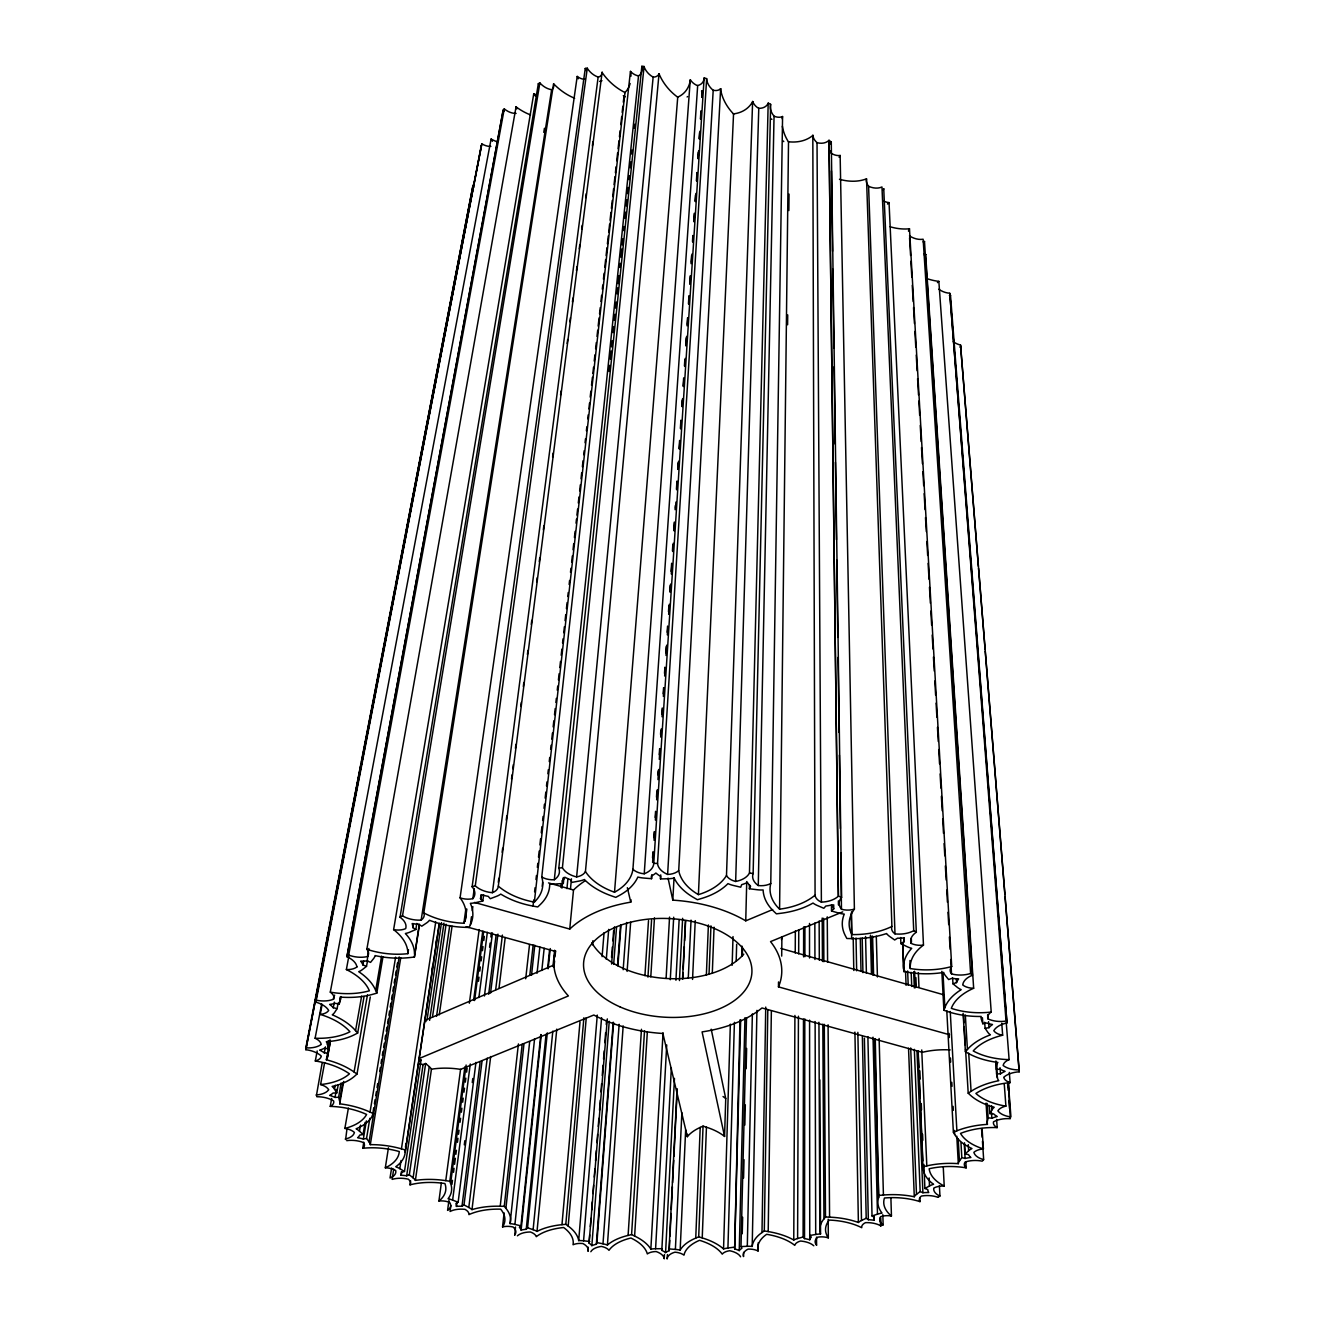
<?xml version="1.0" encoding="UTF-8"?>
<svg xmlns="http://www.w3.org/2000/svg" width="1325" height="1325" viewBox="0 0 1325 1325"><rect width="100%" height="100%" fill="white"/><g stroke="black" fill="none" stroke-linecap="round" stroke-linejoin="round"><path stroke-width="1.5" d="M822.825 1024.175L823.951 1218.901A55.617 27.924 0.4 0 0 820.539 1233.989A17.755 8.844 1.1 0 0 815.703 1234.469L809.691 1235.513L811.314 1237.086A23.254 11.594 1 0 0 809.741 1239.769A23.088 11.461 1.4 0 0 804.523 1238.61L804.805 1018.892M804.888 956.683L804.921 926.738M804.523 1238.61L803.099 1236.987L803.48 1019.124M803.596 956.865L803.646 926.887M746.522 1017.782L741.006 1246.577L747.3 1246.295A17.54 8.679 2 0 1 752.202 1246.428A54.722 27.162 1.3 0 1 761.991 1232.548L764.31 1230.942L768.202 1231.588A54.275 26.798 2 0 1 793.758 1240.018A17.689 8.795 1.3 0 1 797.6 1238.544L798.428 1016.225M798.677 953.901L798.76 929.885M793.758 1240.018L794.917 1015.43M795.232 953.039L795.348 931.011M787.597 324.791L787.713 314.886M788.855 210.576L789.037 194.096M781.7 956.12L781.899 936.742A112.327 67.227 3.2 0 1 781.452 939.591M949.578 1034.775L778.471 986.877L778.52 981.941M817.061 142.653A9.805 7.238 42 0 1 812.821 135.233L815.074 895.187A60.834 37.564 1.5 0 1 779.58 909.165L788.507 141.974A37.878 27.924 42.3 0 1 782.379 126.239M768.202 1231.588L771.365 1010.693M764.31 1230.942L767.804 1009.716M779.58 909.165A60.486 36.984 0.3 0 1 770.769 883.51L782.578 116.534A12.505 9.159 43.8 0 1 774.065 116.169A13.581 9.954 43.6 0 1 770.57 104.327L768.185 103.068L749.47 873.026A21.664 13.399 2.2 0 1 735.657 881.456A14.857 9.176 2 0 1 726.497 875.527L752.617 101.429A10.55 7.702 44.2 0 0 758.778 108.418L735.657 881.456M743.623 1252.407L743.54 1256.564A17.341 8.579 1.9 0 1 748.095 1249.111A11.925 5.896 2 0 1 758.099 1250.982L758.248 1242.767M761.991 1232.548L765.734 1007.099M770.769 883.51A14.84 9.143 1.6 0 1 758.264 885.531L774.048 116.203M752.202 1246.428L756.939 1010.362M758.264 885.531A21.614 13.316 1.3 0 1 753.13 873.688L770.653 104.311M747.3 1246.295L752.368 1013.923M739.996 1019.902L734.646 1248.895A22.873 11.279 2.3 0 1 739.234 1250.618L744.965 1017.699M900.652 937.537L900.884 943.615L903.932 941.909A27.924 16.562 -1.2 0 1 904.312 937.885A28.156 16.894 -0.8 0 1 897.555 938.166L894.69 939.988L889.754 936.527A21.432 12.819 -0.9 0 1 886.591 933.545A67.26 40.926 -0.1 0 1 851.644 938.613L846.841 938.497L845.383 935.765A66.598 39.899 -0.9 0 1 844.257 914.101A21.664 13.167 0.1 0 1 838.543 913.008L831.52 911.004L833.74 908.834A28.355 17.192 -0.1 0 1 832.332 904.76A28.504 17.44 0.5 0 1 825.823 906.035L823.835 908.287L817.442 905.555A21.713 13.25 0.4 0 1 813.02 903.054A67.857 41.903 1.5 0 1 781.137 913.24L776.417 913.852L773.783 911.335A67.476 41.257 0.3 0 1 763.117 889.953A21.846 13.465 1.6 0 1 757.072 889.721L749.37 888.76L749.47 884.719M742.248 1233.774L742.646 1217.228M743.573 1178.008L744.004 1159.673M744.832 1125.057L745.312 1104.884M746.157 1068.728L746.638 1048.406M749.37 888.76L750.579 886.276A28.62 17.623 1.3 0 1 747.416 882.45A28.686 17.738 2.2 0 1 741.669 884.669L740.725 887.203L733.338 885.448A21.879 13.498 2 0 1 727.972 883.626A68.039 42.218 3.3 0 1 701.703 898.433L697.414 899.725L693.787 897.621A67.956 42.052 2 0 1 674.193 878.077A21.912 13.565 3.3 0 1 668.313 878.74L660.513 878.939L660.579 876.322A28.703 17.788 3.1 0 1 655.892 873.009A28.686 17.772 4 0 1 651.37 876.057L651.569 878.69L643.768 878.044A21.896 13.548 3.7 0 1 637.838 877.051A67.823 41.837 5.1 0 1 619.288 895.485L615.777 897.373L611.421 895.849A68.022 42.185 3.8 0 1 584.408 879.535A21.829 13.432 5.1 0 1 579.141 881.059L571.87 882.4L570.81 879.817A28.637 17.656 4.9 0 1 564.963 877.266A28.537 17.49 5.6 0 1 562.015 880.91L563.34 883.46L555.705 883.99A21.796 13.383 5.4 0 1 549.709 883.874A67.194 40.81 6.6 0 1 540.219 904.594L537.751 906.946L533.014 906.085A67.691 41.605 5.5 0 1 500.767 894.093A21.631 13.101 6.5 0 1 496.511 896.346L490.316 898.698L488.213 896.346A28.388 17.258 6.4 0 1 481.687 894.706A28.206 16.977 7 0 1 480.511 898.681L482.83 900.967L475.973 902.573A21.564 13.002 6.8 0 1 470.358 903.319A66.184 39.286 7.7 0 1 470.375 924.833L469.083 927.467L464.313 927.301A66.946 40.429 6.9 0 1 429.449 920.262A21.299 12.621 7.6 0 1 426.468 923.028L421.764 926.192L418.832 924.221A27.974 16.645 7.5 0 1 412.158 923.558A27.726 16.281 7.9 0 1 412.754 927.566L415.851 929.454L416.795 923.459M734.646 1248.895L740.675 1019.67M742.348 956.103L742.563 947.922M668.048 878.111L672.802 900.139A114.099 66.846 3.2 0 1 745.743 920.842L746.737 881.539M367.588 960.261L366.528 966.339L362.901 964.948A27.129 15.486 8.4 0 0 360.682 961.172A27.427 15.883 8.2 0 0 367.058 960.873L370.553 962.381L373.518 958.687A20.885 12.041 8.2 0 0 375.058 955.59A65.836 38.789 7.9 0 0 409.955 957.544L414.41 957.048L419.213 924.303M741.685 956.319L741.967 946.083M677.042 1089.283L669.092 1248.928L675.386 1249.409A17.44 8.596 2.9 0 1 680.156 1250.121A54.159 26.699 2.2 0 1 695.741 1238.097L698.706 1236.838L702.233 1237.914A53.977 26.55 2.9 0 1 723.549 1248.962A17.507 8.646 2.2 0 1 727.938 1248.017L734.414 1022.32M736.187 960.642L736.667 944.245M419.296 1064.074A22.79 12.356 6.6 0 1 423.089 1064.538L425.656 1063.495L429.25 1066.625A17.473 9.49 6.7 0 1 431.437 1069.192A53.298 28.62 6.1 0 1 460.57 1069.358L593.832 1015.016A114.099 66.846 3.2 0 0 662.881 1033.483L687.344 1136.684A52.023 27.494 2.2 0 1 700.213 1127.409L703.062 1126.117L706.44 1127.211A51.857 27.345 2.9 0 1 724.56 1136.436L725.736 1098.557L711.21 1029.194M723.549 1248.962L730.357 1024.159M732.145 965.279L733.023 936.593M669.738 1240.332L669.224 1250.651A22.823 11.246 2.8 0 0 665.581 1252.572A22.807 11.229 3.3 0 0 661.821 1250.386L661.871 1248.697L655.593 1248.746A17.44 8.596 3.1 0 0 650.857 1249.127A54.027 26.599 3.8 0 0 634.609 1236.043L631.578 1234.602L628.1 1235.43A53.944 26.533 3.2 0 0 607.413 1245.053A17.473 8.613 3.8 0 0 602.991 1243.811L596.929 1242.585L596.333 1244.241A22.823 11.246 3.7 0 0 591.844 1245.649A22.889 11.296 4.2 0 0 589.062 1243.115L589.708 1234.867M702.233 1237.914L706.44 1127.211M712.303 973.312L714.059 927.202M698.706 1236.838L703.062 1126.117M709.041 974.041L710.945 925.844M695.741 1238.097L700.213 1127.409M706.358 975.217L708.395 924.949M680.156 1250.121L685.654 1129.91M692.544 979.423L695.244 920.627M687.344 1136.684L687.46 1134.283M726.497 875.527A61 37.845 3.3 0 1 698.408 894.623L733.537 114.116M675.386 1249.409L681.878 1112.752M688.271 978.247L691.037 920.13M473.77 185.599A16.148 10.153 46.1 0 1 473.058 185.318L406.411 530.248L472.975 187.057M669.953 1236.208L671.079 1213.534M671.278 1209.41L672.404 1186.736M672.62 1182.612L673.713 1160.336M673.928 1156.294L677.274 1088.984M682.739 978.927L683.037 972.881M683.236 968.857L684.346 946.713M684.644 940.684L685.638 920.709M664.223 1258.651L664.438 1254.477M665.581 1252.572L674.458 1078.368M679.443 980.566L682.623 918.308M667.055 1258.75L667.452 1254.593M682.524 979.158L685.423 920.908M661.821 1250.386L671.344 1067.967M675.932 980.252L679.145 919.616M655.593 1248.746L666.723 1044.945M670.284 979.722L673.696 917.215M698.408 894.623A60.917 37.696 2 0 1 678.715 870.591L720.634 88.692M650.857 1249.127L663.047 1032.722M666.144 977.651L669.556 917.082M672.802 900.139L674.044 877.862M678.715 870.591A14.89 9.209 3.3 0 1 667.618 874.434L713.198 90.299A13.962 10.07 45.5 0 1 706.556 78.639L704.138 77.86L653.755 863.42A21.664 13.416 4 0 1 644.232 873.771M660.513 878.939L660.761 874.914M667.618 874.434A21.697 13.449 3.1 0 1 657.531 863.519L706.656 78.606M634.609 1236.043L647.312 1032.44M650.79 976.856L654.467 917.844M628.1 1235.43L641.466 1029.277M644.927 975.647L648.505 920.56M652.546 857.855L652.943 851.793M653.854 837.632L654.252 831.553M655.163 817.409L655.56 811.331M656.488 797.17L656.869 791.108M657.929 774.926L658.177 770.885M659.237 754.687L659.635 748.625M660.546 734.447L660.811 730.373M661.871 714.092L662.252 707.997M663.179 693.753L663.577 687.642M664.504 673.382L664.902 667.204M665.829 652.811L666.243 646.633M667.171 632.224L667.568 626.062M668.496 611.736L668.893 605.674M669.804 591.53L670.202 585.468M671.112 571.34L671.642 563.257M672.438 550.968L672.835 544.774M673.779 530.331L674.309 522.067M675.104 509.694L675.369 505.554M676.429 489.24L676.959 481.091M677.754 468.851L678.152 462.723M679.079 448.513L679.592 440.43M680.388 428.29L680.901 420.207M681.828 406.063L682.209 400.034M683.12 385.972L683.65 377.94M684.429 365.882L684.826 359.853M685.721 345.825L686.251 337.809M687.029 325.801L687.543 317.785M688.453 303.756L688.967 295.74M689.745 283.716L690.275 275.716M691.054 263.658L691.567 255.609M692.478 241.531L692.876 235.502M693.787 221.341L694.317 213.242M695.112 201.102L695.493 195.023M696.42 180.697L696.95 172.515M697.878 158.188L698.275 152.292M699.153 138.562L699.534 132.682M700.428 118.886L700.942 110.919M701.852 96.973L702.233 90.994M651.569 878.69L651.834 874.649M652.612 862.509L653.275 852.406M654.053 840.265L654.583 832.183M655.362 820.043L655.892 811.96M656.67 799.82L657.332 789.7M657.978 779.597L658.641 769.477M659.287 759.358L659.949 749.254M660.728 737.081L661.258 728.949M662.036 716.742L662.566 708.61M663.361 696.403L663.891 688.255M664.67 676.032L665.2 667.8M666.011 655.444L666.674 645.159M667.336 634.874L667.866 626.642M668.661 614.369L669.307 604.266M670.102 592.142L670.616 584.077M671.278 573.973L671.924 563.87M672.719 551.531L673.249 543.267M674.061 530.878L674.591 522.63M675.518 508.171L675.916 502.059M676.711 489.819L677.241 481.654M678.036 469.414L678.566 461.249M679.344 449.092L679.874 441.01M680.652 428.869L681.166 420.787M682.093 406.643L682.607 398.593M683.385 386.536L683.915 378.503M684.694 366.445L685.207 358.413M686.118 344.384L686.632 336.368M687.41 324.343L687.791 318.331M688.702 304.303L689.215 296.287M689.994 284.262L690.524 276.246M691.435 262.168L691.948 254.118M692.727 242.044L693.124 236.016M694.035 221.838L694.565 213.722M695.343 201.566L695.873 193.417M696.668 181.144L697.198 172.946M698.109 158.702L698.623 150.851M699.385 139.075L699.898 131.225M700.66 119.349L701.173 111.366M702.084 97.421L702.432 90.829M631.578 1234.602L644.53 1030.734M647.942 977.138L651.569 920.063M466.135 926.705L555.44 951.416A114.099 66.846 3.2 0 0 568.408 995.936L418.849 1058.658L421.052 1060.066L404.489 1171.449L399.819 1168.667A18.302 9.325 6.6 0 0 395.728 1166.745A57.737 29.796 7.2 0 0 405.185 1152.154L439.237 923.359M474.516 902.441L569.75 929.073A114.099 66.846 3.2 0 1 630.766 902.159L630.948 899.675M632.919 869.299L690.259 79.732A11.279 8.082 45.9 0 0 697.662 85.645L644.232 873.788A14.873 9.209 3.7 0 1 632.919 869.299A60.801 37.498 5.1 0 1 614.518 892.222A60.983 37.812 3.8 0 1 585.451 871.535L659.022 73.753A41.042 29.349 46.2 0 0 677.787 97.255M607.413 1245.053L623.181 1025.898M627.106 971.407L630.65 922.217M602.991 1243.811L619.139 1024.275M623.164 969.718L626.642 922.482M596.333 1244.241L613.193 1022.204M617.516 965.428L620.481 926.308M596.929 1242.585L613.608 1022.569M617.914 965.826L621.044 924.651M591.844 1245.649L609.252 1021.293M613.657 964.385L616.539 927.285M614.518 892.222L677.704 97.421M588.201 1247.156L588.035 1251.347A17.291 8.53 4.2 0 0 582.917 1243.546A11.892 5.863 4 0 0 573.046 1244.755A48.826 24.165 4.7 0 0 563.638 1227.513A48.512 23.916 4.1 0 0 536.277 1236.689A11.975 5.929 4.8 0 0 530.894 1232.184L530.331 1231.985A17.358 8.596 4.6 0 0 517.396 1235.827M590.354 1226.602L591 1218.354M591.662 1210.089L592.308 1201.841M592.954 1193.577L593.6 1185.328M594.246 1177.064L594.892 1168.898M595.538 1160.816L596.333 1150.696M596.962 1142.614L597.592 1134.531M598.237 1126.432L598.867 1118.35M599.513 1110.267L600.308 1100.065M600.954 1091.883L601.6 1083.684M602.246 1075.486L603.041 1065.234M603.537 1059.089L604.167 1050.891M604.813 1042.692L605.608 1032.606M606.254 1024.54L606.568 1020.498M611.521 957.379L612.332 947.06M612.829 940.883L613.641 930.564M589.062 1243.115L607.314 1018.892M611.603 964.037L614.518 926.904M540.782 1034.543L520.94 1225.857L519.417 1227.314A23.138 11.494 5.1 0 1 521.106 1230.097A22.989 11.378 4.6 0 1 526.24 1229.285L527.565 1227.778L533.114 1229.683A17.606 8.728 4.8 0 1 537.006 1231.422A54.126 26.682 4.1 0 1 561.966 1224.681L565.808 1224.317L568.193 1226.072A54.458 26.964 4.7 0 1 578.694 1240.597A17.49 8.629 4 0 1 583.58 1240.796L601.567 1017.699M606.287 959.317L608.688 929.372M578.694 1240.597L597.277 1015.082M602.097 956.65L604.067 932.668M565.808 1224.317L583.894 1017.766M568.193 1226.072L586.263 1017.699M592.573 944.725L592.921 940.717M561.966 1224.681L580.002 1021.956M569.75 929.073L573.51 890.019A112.327 67.227 3.2 0 1 584.872 880.943M584.888 79.268A12.107 8.265 47.5 0 1 577.203 76.419L460.073 897.82A14.625 8.811 6.8 0 0 472.859 898.648A21.299 12.819 7 0 0 472.114 886.789L585.253 68.486L587.29 68.155L475.277 885.812A21.432 13.035 6.4 0 0 491.194 892.57L492.42 892.686A14.691 8.911 6.5 0 0 498.316 886.143A60.685 37.299 5.5 0 0 534.339 902.11A60.238 36.587 6.6 0 0 541.759 877.017L630.435 71.384A11.859 8.298 47 0 0 638.517 75.873A13.763 9.606 47.1 0 0 641.813 66.333L644.066 66.449L562.413 867.742A21.614 13.333 4.9 0 0 576.623 876.935L653.142 77.148M537.006 1231.422L556.782 1029.128M570.479 888.843L571.456 878.839M533.114 1229.683L552.807 1031.148M566.934 888.628L567.928 878.624M526.24 1229.285L546.049 1034.345M552.956 966.538L554.612 950.24M560.988 887.485L561.402 883.477M527.565 1227.778L547.308 1032.871M553.966 967.151L554.579 960.973M554.993 956.915L555.606 950.82M561.966 888.081L562.976 878.044M563.34 883.46L563.953 877.398M641.863 66.267L558.802 868.206A21.548 13.217 5.6 0 1 554.314 879.734A14.807 9.093 5.4 0 1 541.759 877.017M554.314 879.734L638.517 75.922M609.02 371.447L609.649 365.303M610.295 359.158L611.14 350.993M611.57 346.902L612.2 340.79M613.061 332.625L613.69 326.513M614.32 320.385L614.966 314.273M615.595 308.162L616.241 302.05M617.086 293.885L617.715 287.773M618.146 283.699L618.99 275.55M619.835 267.402L620.266 263.311M620.895 257.183L621.756 249.001M622.17 244.926L622.816 238.782M623.661 230.616L624.092 226.525M624.953 218.31L625.582 212.133M626.228 205.971L626.874 199.793M627.503 193.632L628.149 187.471M628.977 179.604L629.375 175.662M630.203 167.795L630.816 161.898M631.628 154.031L632.042 150.089M634.311 128.21L634.725 124.235M547.639 968.409L549.527 950.29M521.106 1230.097L541.312 1034.825M548.152 968.79L550.256 948.567M520.94 1225.857L514.912 1224.416L534.588 1038.8M541.826 970.43L544.178 948.269M514.763 1235.115L515.475 1227.016M514.912 1224.416A17.656 8.778 4.9 0 0 510.075 1223.621L529.669 1041.765M537.056 973.229L539.871 947.027M510.075 1223.621A55.252 27.61 5.6 0 0 505.902 1208.317L523.922 1044.348M531.507 975.316L534.803 945.205M542.223 886.293L542.67 882.218M505.902 1208.317L504.262 1206.33L522.183 1044.282M529.818 975.167L533.147 945.04M514.63 1235.033A17.473 8.679 5.1 0 0 513.057 1226.983A11.991 5.963 4.9 0 0 502.556 1226.95L504.113 1212.839M533.014 906.085L533.693 899.973M534.604 891.824L535.068 887.733M535.979 879.585L536.443 875.51M537.354 867.362L537.817 863.287M538.497 857.159L539.192 851.048M539.871 844.936L540.567 838.824M541.246 832.713L541.942 826.601M542.621 820.506L543.084 816.448M543.995 808.316L544.442 804.242M545.138 798.147L545.817 792.052M546.496 785.957L546.96 781.882M547.871 773.767L548.335 769.692M549.246 761.56L549.709 757.486M550.62 749.337L551.067 745.263M551.763 739.151L552.442 733.04M553.138 726.912L553.817 720.8M554.513 714.688L555.192 708.577M555.887 702.465L556.334 698.391M557.262 690.176L557.726 686.068M558.421 679.907L559.1 673.746M559.796 667.585L560.492 661.423M561.187 655.262L561.883 649.101M562.562 642.94L563.026 638.832M563.721 632.754L564.384 626.725M565.063 620.696L565.742 614.651M566.421 608.622L567.1 602.593M567.779 596.548L568.226 592.54M569.137 584.491L569.584 580.466M570.495 572.317L570.959 568.226M571.655 562.082L572.35 555.937M573.029 549.792L573.725 543.648M574.421 537.503L575.1 531.375M576.027 523.176L576.474 519.135M576.922 515.11L577.617 509.048M578.296 503.003L578.975 496.941M579.654 490.879L580.333 484.834M581.013 478.772L581.692 472.727M582.371 466.715L583.033 460.736M583.712 454.74L584.159 450.765M585.054 442.782L585.501 438.79M586.395 430.807L586.842 426.816M587.737 418.849L588.184 414.907M588.847 408.961L589.526 403.032M590.188 397.102L590.851 391.173M591.513 385.244L592.408 377.327M592.855 373.368L593.55 367.207M594.229 361.046L594.925 354.868M595.621 348.707L596.316 342.546M597.012 336.368L597.707 330.207M598.155 326.099L599.082 317.884M599.546 313.777L600.242 307.615M600.937 301.454L601.616 295.293M602.312 289.132L602.776 285.024M603.438 279.128L604.101 273.248M604.763 267.368L605.641 259.518M606.088 255.593L606.966 247.742M607.397 243.833L608.291 235.949M608.738 232.008L609.616 224.14M610.063 220.198L610.941 212.331M611.388 208.389L612.266 200.489M612.713 196.514L613.608 188.581M614.055 184.622L614.949 176.689M615.396 172.73L616.059 166.768M616.738 160.756L617.632 152.739M618.079 148.731L618.99 140.715M619.438 136.707L620.117 130.695M620.796 124.583L621.707 116.451M622.17 112.377L622.849 106.265M623.313 102.191L624.009 96.096A51.36 35.924 47.3 0 1 623.313 95.665M475.957 1062.385L458.135 1202.255L455.932 1203.481A23.519 11.809 5.9 0 1 456.413 1206.396A23.303 11.643 5.5 0 1 461.978 1206.247L464.015 1204.938L468.802 1207.472A17.871 8.944 5.6 0 1 471.982 1209.626A54.656 27.113 5 0 1 500.221 1206.23L518.406 1043.951M525.694 978.778L529.536 944.593M534.339 902.11L624.969 92.717M468.802 1207.472L487.219 1058.178M495.649 989.891L502.407 935.102M471.982 1209.626L490.681 1056.522M499.012 988.251L505.206 937.57M464.015 1204.938L481.985 1061.391M490.548 993.071L497.935 934.125M461.978 1206.247L480.064 1062.617M488.677 994.247L496.097 935.284M456.413 1206.396L456.943 1202.288M464.297 1144.817L464.81 1140.726M472.263 1082.508L472.777 1078.5M489.571 947.176L490.101 943.102M490.879 936.99L491.393 932.916M498.299 882.301L498.813 878.293M502.142 852.223L502.655 848.215M506.249 820.092L506.779 815.985M511.5 779.017L512.03 774.91M512.808 768.748L513.338 764.641M515.425 748.343L515.922 744.352M520.775 706.457L521.272 702.465M523.325 686.516L523.822 682.507M527.416 654.434L527.93 650.426M531.259 624.373L531.772 620.315M536.691 581.808L537.205 577.75M539.275 561.618L539.788 557.643M543.333 529.818L543.846 525.826M552.624 457.125L553.138 453.117M560.558 395.049L561.055 391.074M567.15 343.473L567.647 339.515M569.916 321.743L570.429 317.801M572.433 302.034L572.93 298.092M576.458 270.548L576.955 266.607M579.224 248.885L579.721 244.959M581.741 229.208L582.238 225.267M585.766 197.624L586.279 193.665M592.374 145.932L592.888 141.907M484.42 995.986L492.469 932.933M498.316 886.143L602.113 72.328M450.881 1205.468L450.053 1211.497A17.606 8.795 5.5 0 1 464.959 1209.344L465.439 1209.609A12.14 6.078 5.6 0 1 468.918 1214.628A48.992 24.297 5 0 1 500.668 1209.162A49.538 24.744 5.6 0 1 502.556 1226.95M492.42 892.686L598.122 77.198A10.269 7.039 47.4 0 0 602.213 72.362M458.135 1202.255L452.637 1200.102L470.292 1063.975M478.905 997.477L487.352 932.32M452.637 1200.102A17.937 9.01 5.8 0 0 448.065 1198.744A56.362 28.554 6.5 0 0 450.616 1183.407L449.821 1181.271L464.876 1066.857M473.621 1000.375L482.714 931.276M450.616 1183.407L466.135 1065.035M474.582 1000.557L483.658 931.458M448.943 1200.351L447.585 1210.387A17.772 8.927 5.9 0 0 449.606 1202.371A12.19 6.112 5.8 0 0 438.923 1201.013L441.358 1182.927M451.957 1184.351L452.487 1180.343M453.531 1172.327L454.044 1168.319M454.574 1164.327L455.353 1158.315M455.883 1154.307L456.413 1150.299M457.44 1142.299L457.97 1138.291M458.483 1134.283L459.013 1130.275M460.057 1122.275L460.587 1118.25M461.365 1112.238L461.895 1108.23M462.673 1102.218L463.203 1098.193M463.982 1092.181L464.512 1088.173M465.307 1082.161L465.837 1078.153M466.615 1072.14L467.145 1068.116M478.474 981.295L479.004 977.204M479.799 971.093L480.346 967.002M481.141 960.89L481.671 956.799M482.466 950.688L483.012 946.597M483.807 940.485L484.337 936.394M425.656 1063.495L409.326 1174.795L413.102 1177.875A18.219 9.242 6.4 0 1 415.388 1180.376A55.534 27.842 5.9 0 1 445.763 1180.641L460.57 1069.358M469.365 1003.224L479.17 929.537M482.83 900.967L483.642 894.922M480.511 898.681L481.058 894.657M470.375 924.833L471.485 916.734M472.313 910.673L472.859 906.631M472.859 898.648L474.251 888.545M399.951 917.215L402.436 915.823A21.134 12.571 7.5 0 0 419.975 920.146L421.151 920.08A14.476 8.579 7.6 0 0 423.818 912.908A60.023 36.239 6.9 0 0 463.866 923.243L465.853 909.066M465.158 921.223L466.847 909.082M413.102 1177.875L429.25 1066.625M436.538 1016.391L449.738 925.529M415.388 1180.376L431.437 1069.192M439.254 1014.917L452.057 926.192M432.447 1017.285L446.094 924.237M438.923 1201.013A50.532 25.606 6.5 0 0 444.902 1183.54A49.787 24.96 5.9 0 0 410.021 1184.848L410.618 1180.774M427.014 1019.935L441.49 922.631M401.425 1171.631L400.879 1175.242A23.767 12.024 6.4 0 1 406.659 1175.805L423.089 1064.538M429.615 1020.366L443.974 923.177M399.819 1168.667L401.044 1160.485M405.45 1147.202L405.98 1143.641M431.983 969.933L432.596 965.842M435.925 943.648L436.521 939.607M405.185 1152.154L439.37 923.558M405.334 1149.984L401.442 1148.858L435.726 921.952M391.62 1168.021L390.03 1178.008A18.136 9.258 6.7 0 0 395.794 1171.002L395.695 1170.472A12.438 6.343 6.6 0 0 385.31 1167.789L388.44 1147.814M410.021 1184.848A12.372 6.277 6.4 0 0 408.332 1179.2A17.937 9.076 6.4 0 0 392.134 1179.383L393.691 1169.163M414.41 957.048L419.445 925.032M421.151 920.08L551.614 89.802A9.407 6.294 47.5 0 0 553.651 83.839A46.491 31.684 47.8 0 0 574.652 98.232M423.818 912.908L553.568 83.823M341.154 1082.972L338.62 1097.249L335.01 1097.431A24.993 13.151 7.8 0 0 329.66 1095.394A25.341 13.498 8 0 0 333.072 1093.026L336.749 1092.959L334.529 1089.216A19.279 10.236 7.9 0 0 332.128 1086.417A61.049 33.042 8.3 0 0 354.885 1075.95L357.005 1074.045L354.073 1071.991A59.807 31.767 8 0 0 326.331 1059.768A19.709 10.683 8.2 0 0 327.54 1056.986L330.356 1041.202M543.78 132.368L544.426 128.293M516.8 108.898A8.795 5.731 47.2 0 0 516.071 106.778L366.843 949.28A59.029 34.781 7.9 0 0 407.835 953.669L408.481 949.661M412.754 927.566L413.383 923.575M365.071 1122.408L363.067 1134.515L359.472 1131.186A18.765 9.739 7.3 0 0 356.127 1128.784A59.343 31.303 7.9 0 0 372.441 1115.799L373.749 1107.75M374.412 1103.725L375.074 1099.684M375.737 1095.659L376.399 1091.634M377.062 1087.61L377.708 1083.585M379.695 1071.494L380.358 1067.47M381.02 1063.445L381.683 1059.404M382.329 1055.379L382.991 1051.354M383.654 1047.33L384.316 1043.305M384.979 1039.264L385.641 1035.256M386.287 1031.247L386.95 1027.223M387.612 1023.215L388.258 1019.207M388.921 1015.182L389.583 1011.174M390.246 1007.166L390.892 1003.141M391.554 999.133L392.217 995.125M392.862 991.1L393.525 987.092M394.188 983.084L394.85 979.059M395.496 975.051L396.158 971.026M396.821 967.018L397.467 963.01M401.442 1148.858A56.727 28.868 6.7 0 0 370.304 1144.651A18.666 9.639 7.2 0 0 369.062 1141.902L399.206 956.915M370.304 1144.651L400.746 957.826M363.067 1134.515L359.754 1135.045A24.645 12.819 7.5 0 1 357.634 1137.744A24.33 12.538 7.1 0 1 363.348 1139.053L366.362 1120.9M385.31 1167.789A51.758 26.715 7.2 0 0 399.272 1151.557A50.847 25.887 6.7 0 0 362.768 1148.295L363.762 1142.249M372.441 1115.799L373.567 1113.696L370.039 1112.089L395.612 957.13M402.502 915.873L539.871 82.879L538.348 83.641L400.018 917.264A20.935 12.289 7.9 0 1 405.698 928.626A14.393 8.48 7.8 0 1 393.624 929.62L533.76 93.727A11.991 7.967 47.5 0 0 537.321 95.036M369.062 1141.902L366.545 1138.423L369.874 1118.267M359.472 1131.186L360.499 1125.124M338.157 1002.992L337.13 1008.607L333.271 1007.762A26.434 14.658 8.5 0 0 329.677 1004.416A26.782 15.072 8.5 0 0 335.324 1003.273L339.134 1004.251L340.277 1000.276A20.372 11.412 8.4 0 0 340.376 997.096A64.428 36.901 8.4 0 0 372.954 994.247L376.797 993.154L375.704 990.504L381.567 956.12M376.797 993.154L382.975 956.766M346.984 1128.867L345.61 1139.533M357.005 1074.045L370.288 996.963M354.073 1071.991L367.472 994.843M345.245 1139.02A18.616 9.689 7.5 0 0 354.404 1132.411A12.753 6.625 7.3 0 0 344.864 1128.436L348.392 1108.131M356.922 966.935A20.488 11.693 8.4 0 0 347.001 956.782L348.591 955.06A20.72 11.991 8.2 0 0 366.379 956.782L367.439 956.567L368.863 948.468M367.058 960.873L368.118 954.795M328.153 1053.176L324.31 1052.862A25.705 13.879 8.2 0 0 319.656 1050.112A26.069 14.244 8.4 0 0 324.294 1048.274L328.136 1048.721L327.523 1044.762A19.825 10.815 8.3 0 0 326.281 1041.682A62.788 34.93 8.5 0 0 354.636 1034.61L357.667 1033.053L355.564 1030.635L361.642 996.085M357.667 1033.053L364.06 996.499M362.901 964.948L363.63 960.89M370.039 1112.089A58.167 30.193 7.4 0 0 339.713 1103.824A19.163 10.12 7.8 0 0 339.647 1100.992L342.91 1082.658M339.713 1103.824L343.688 1081.432M334.529 1089.216L335.258 1085.241M335.01 1097.431L336.434 1089.481M336.749 1092.959L338.173 1085.009M344.864 1128.436A53.199 28.057 7.9 0 0 366.594 1114.441A52.155 27.063 7.4 0 0 330.24 1106.392L331.681 1098.442M326.331 1059.768L330.024 1039.81M327.54 1056.986L330.488 1041.019M339.134 1004.251L340.508 996.764M340.277 1000.276L340.956 996.532M348.69 955.11L504.262 108.882A16.811 10.997 47.4 0 0 515.723 113.354L516.088 113.42M497.521 141.974A48.362 31.402 47.4 0 1 491.095 139.042L330.289 992.143A57.753 33.075 8.4 0 0 369.377 990.802A56.71 31.817 8.5 0 0 346.372 969.569L348.939 955.656M316.195 1000.176L315.367 1002.015L481.803 143.978L316.294 1000.193A20.223 11.378 8.5 0 0 333.006 999.431L334.629 995.092M316.41 1095.626L322.157 1062.965M324.31 1052.862L325.42 1046.866M333.271 1007.762L334.314 1002.147M327.523 1044.762L328.269 1040.771M316.195 1094.947A19.13 10.186 8 0 0 328.318 1090.243L328.716 1089.73A13.101 6.956 7.9 0 0 320.584 1084.546L324.658 1062.567M328.136 1048.721L329.627 1040.738M320.584 1084.546A54.739 29.614 8.3 0 0 349.452 1073.813A53.629 28.471 8 0 0 315.3 1060.977L317.188 1050.957M315.3 1060.977A13.399 7.254 8.2 0 0 321.213 1056.472L321.296 1056.075A19.411 10.468 8.2 0 0 305.843 1049.698L305.727 1047.827A19.676 10.766 8.4 0 0 320.6 1044.895L321.23 1044.448A13.482 7.337 8.3 0 0 315.102 1038.237L321.611 1004.168M315.102 1038.237A56.296 31.32 8.5 0 0 349.949 1031.778A55.17 30.078 8.4 0 0 320.236 1014.42L322.141 1004.4M335.324 897.572L305.843 1049.698L361.062 764.293L336.467 891.609M395.811 585.385L406.096 532.286L395.728 585.352M481.306 145.435L315.466 1002.031A19.958 11.08 8.5 0 1 328.683 1010.462A13.747 7.652 8.4 0 1 320.236 1014.42M305.827 1047.827L472.992 185.301M987.191 1103.477L988.168 1117.82L987.307 1121.53A19.362 10.318 -1.6 0 0 987.39 1124.395A58.764 30.74 -1.3 0 0 956.882 1130.805L953.387 1132.213L954.646 1134.415A59.956 31.916 -1.6 0 0 971.937 1148.56A18.947 9.921 -1.2 0 0 968.641 1150.762L965.163 1153.893L968.575 1154.638A24.893 13.051 -1.3 0 0 970.877 1157.52A24.562 12.753 -1 0 0 965.113 1158.464L961.817 1157.619L959.433 1160.982A18.848 9.805 -1 0 0 958.306 1163.665A57.223 29.332 -0.6 0 0 926.821 1165.884L922.912 1166.778L923.177 1168.981A58.317 30.326 -1.1 0 0 933.562 1184.302A18.467 9.474 -0.5 0 0 929.504 1185.958L924.9 1188.475L923.873 1164.377M867.875 1036.614L872.032 1215.969L877.481 1214.164A18.053 9.109 0.3 0 1 882.052 1213.087A56.843 28.984 -0.4 0 1 878.657 1197.485L875.262 1038.618M984.69 1022.254L985.104 1028.299L988.997 1027.67A26.699 14.972 -2.1 0 1 992.491 1024.507A27.03 15.37 -2 0 1 986.661 1023.016L982.835 1023.761L981.461 1019.687A20.571 11.643 -2 0 1 981.179 1016.457A64.975 37.613 -1.9 0 1 947.872 1011.604L943.897 1010.279L944.858 1007.662A63.865 36.222 -2.1 0 1 961.205 989.659A20.952 12.124 -1.8 0 1 957.263 987.291L952.957 983.796L952.625 978.049M988.168 1117.82L991.862 1118.234A25.258 13.416 -1.6 0 1 997.228 1116.511A25.606 13.763 -1.8 0 1 993.601 1113.894L989.841 1113.596L991.912 1109.952A19.477 10.451 -1.7 0 1 994.214 1107.269A61.695 33.721 -2 0 1 970.463 1095.278L968.211 1093.224L965.528 1049.069M337.13 1008.607L334.778 1012.234A20.256 11.279 8.4 0 1 332.26 1014.801A61.546 33.556 8.4 0 1 355.564 1030.635M823.951 1218.901L825.492 1216.996L824.283 1024.341M995.754 1061.176L996.582 1073.912L1000.491 1073.846A25.987 14.161 -2 0 1 1005.079 1071.362A26.334 14.542 -2.1 0 1 1000.259 1069.209L996.35 1069.424L996.764 1065.449A20.041 11.031 -2 0 1 997.874 1062.402A63.418 35.659 -2.1 0 1 968.608 1053.524L965.428 1051.768L967.432 1049.45A62.192 34.268 -2.1 0 1 990.404 1034.858A20.455 11.511 -2 0 1 987.688 1032.109L985.104 1028.299M982.471 1141.305L983.663 1159.623L982.239 1161.18A18.55 9.623 -1 0 0 966.041 1161.727L965.097 1162.025A12.803 6.675 -1 0 0 966.19 1167.855A51.311 26.301 -0.6 0 0 929.156 1168.749A52.271 27.179 -1.1 0 0 944.212 1186.041A12.554 6.443 -0.5 0 0 934.291 1187.796L933.794 1188.061A18.302 9.407 -0.6 0 0 939.889 1196.028L938.083 1197.253M504.262 108.882L503.136 110.091L346.918 956.749L503.185 110.141A12.786 8.281 47.1 0 1 504.063 111.052M366.528 966.339L362.454 969.552A20.769 11.908 8.3 0 1 358.694 971.689A63.269 35.493 8.5 0 1 375.704 990.504M879.336 1195.382L883.427 1195.034A55.932 28.189 0.2 0 1 914.283 1196.757A18.368 9.391 -0.3 0 1 916.486 1194.388L920.163 1191.539L914.333 1049.334M356.938 966.935L356.491 967.267A14.111 8.082 8.3 0 1 346.372 969.569M968.211 1093.224L971.076 1091.32A60.453 32.413 -1.8 0 1 998.785 1080.703A19.925 10.898 -1.9 0 1 997.394 1077.805L996.582 1073.912M825.492 1216.996L829.582 1217.162A54.938 27.345 1.1 0 1 858.385 1222.478A17.987 9.043 0.5 0 1 861.498 1220.507L866.202 1218.271L868.339 1219.729A23.469 11.776 0.6 0 1 873.987 1220.242A23.684 11.958 0.2 0 1 874.334 1217.36L872.032 1215.969M415.851 929.454L410.22 931.988A21.217 12.505 7.8 0 1 405.384 933.496A64.842 37.448 8.3 0 1 414.477 954.298M552.972 965.428L424.547 1020.565L426.037 1021.525M745.743 920.842L772.657 909.563M842.717 911.882L770.537 941.611A114.099 66.846 3.2 0 1 778.471 986.877M882.831 1214.694L883.146 1224.863L880.711 1225.824A17.722 8.894 0.6 0 0 866.517 1222.627L865.49 1222.66A12.223 6.145 0.5 0 0 861.747 1227.712A49.257 24.513 1.1 0 0 829.284 1220.077A49.87 25.043 0.4 0 0 828.324 1237.848A12.041 5.996 1.1 0 0 817.724 1237.169A17.556 8.762 1 0 0 816.548 1245.169M406.659 1175.805L409.326 1174.795M419.362 1060.662L421.052 1060.066M952.957 983.796L956.551 982.603A27.361 15.784 -1.9 0 1 958.621 978.927A27.643 16.165 -1.6 0 1 952.128 978.247L948.634 979.556L945.421 975.631A21.051 12.256 -1.6 0 1 943.682 972.418A66.283 39.435 -1.2 0 1 908.337 972.318L903.799 971.556L902.573 942.472M404.489 1171.449L401.69 1172.36A24.032 12.256 6.7 0 1 400.879 1175.242M472.064 886.723L475.228 885.762M797.6 1238.544L803.099 1236.987M599.629 81.421L600.656 81.156A16.662 11.428 47.5 0 0 601.964 80.709M363.348 1139.053L366.545 1138.423M585.253 68.486L585.368 68.469A13.117 8.927 47.5 0 1 586.246 70.805M727.938 1248.017L733.951 1247.206M558.786 868.14L562.396 867.676M653.755 863.353L657.531 863.453M500.221 1206.23L504.262 1206.33M583.58 1240.796L589.857 1241.492M445.763 1180.641L449.821 1181.271M749.503 872.96L753.163 873.622M780.839 948.418L943.764 994.81M548.5 882.897L573.51 890.019M830.112 150.752A13.515 9.987 41.2 0 0 831.156 153.22A12.587 9.308 41.5 0 0 840.149 155.456L854.393 909.149A14.724 8.944 0.1 0 1 841.474 909.248A21.399 12.985 -0.1 0 1 841.607 897.34L838.427 896.131L829.019 140.317A17.109 12.637 42.4 0 1 817.26 142.736M701.488 91.077L702.465 91.442M924.9 1188.475L927.798 1189.585A24.248 12.455 -0.6 0 0 928.759 1192.55A23.966 12.207 -0.3 0 0 922.912 1192.732L920.163 1191.539M770.935 118.886L771.912 119.316M841.607 897.34L831.272 141.99L829.019 140.317L838.361 896.18A21.515 13.167 0.5 0 1 821.401 902.11L820.738 901.828A14.757 8.993 0.4 0 1 815.074 895.187M900.884 943.615L906.731 946.497A21.366 12.703 -1.1 0 0 911.716 948.319A65.372 38.16 -1.7 0 0 903.567 968.79M624.009 96.096L625.334 96.791M913.786 930.663L916.387 932.204A21.117 12.521 -1.2 0 0 911.136 943.383A14.509 8.629 -1.1 0 0 923.475 945.106L889.042 202.626M868.786 186.378A17.888 13.267 39.9 0 0 881.97 186.974L913.72 930.697A21.25 12.753 -0.8 0 1 894.988 933.86L894.491 933.496A14.575 8.712 -0.9 0 1 891.907 926.457L866.533 178.825A51.178 37.978 41.6 0 1 839.47 179.272M817.028 142.686L821.384 902.126M909.463 235.9A18.103 13.349 37.6 0 0 923.128 239.229L970.629 973.477L972.434 975.266A20.653 11.925 -1.9 0 0 962.844 984.293L962.745 984.972A14.227 8.248 -1.8 0 0 973.66 988.268L925.645 254.367M883.742 188.763L916.32 932.253M741.006 1246.577L741.901 1248.266A22.956 11.362 1.9 0 0 739.234 1250.618M316.758 1096.421L316.907 1096.752A18.865 9.938 7.8 0 1 333.618 1100.909L333.718 1101.29A13.018 6.873 7.8 0 1 330.24 1106.392M949.992 293.719L950.307 294.63M950.489 295.16L1006.967 1022.966L949.777 293.322L1006.039 1021.062A20.405 11.61 -2 0 1 987.92 1018.859L987.787 1018.445A13.979 7.917 -2 0 1 991.216 1012.068L938.845 281.364A50.499 37.183 36.8 0 1 926.738 278.532M338.62 1097.249L339.647 1100.992M627.338 887.684L630.766 902.159M724.56 1136.436L702.084 1031.893A114.099 66.846 3.2 0 0 761.974 1007.961L922.283 1052.315A54.855 30.078 -0.9 0 1 950.141 1049.913M669.092 1248.928L669.224 1250.651M953.271 341.734A16.082 11.478 34.4 0 0 960.559 345.047L1019.273 1071.809A19.61 10.699 -2 0 0 1004.35 1076.745L1003.737 1077.275A13.532 7.403 -1.9 0 0 1010.114 1082.624A54.192 29.051 -1.8 0 0 975.896 1093.456A55.319 30.227 -2 0 0 1005.907 1106.127L1004.234 1083.701M978.363 566.338L960.675 347.117A16.215 11.428 33.9 0 0 959.83 347.018M978.529 568.326L985.055 649.118M985.22 651.171L1004.847 894.375M1005.012 896.429L1019.173 1071.809L1019.207 1070.037M1006.255 1022.701L1009.12 1059.636A13.614 7.486 -2 0 0 1003.24 1065.101L1003.174 1065.515A19.875 10.981 -2.1 0 0 1019.107 1069.904M1009.319 1072.405L1010.114 1082.624M1008.408 1082.426L1010.312 1118.714A19.063 10.12 -1.6 0 0 994.28 1121.43L993.468 1121.844A13.151 7.006 -1.6 0 0 997.195 1127.608A52.685 27.56 -1.3 0 0 960.526 1133.405A53.762 28.62 -1.6 0 0 983.398 1148.924A12.869 6.724 -1.2 0 0 973.875 1152.319A18.798 9.855 -1.3 0 0 983.581 1159.607M1008.308 1082.409L1010.942 1116.925A19.328 10.385 -1.8 0 1 997.891 1110.847L998.122 1110.466A13.233 7.089 -1.7 0 1 1005.907 1106.127M1007.596 1084.181L1008.143 1090.276M1008.921 1100.429L1009.534 1108.561M1001.75 1023.231L1002.661 1035.206A55.749 30.707 -2.1 0 0 973.229 1050.94A56.843 31.966 -2.1 0 0 1009.12 1059.636M1000.027 1067.685L1000.491 1073.846M996.201 1061.358L997.394 1077.805M996.632 1119.443L997.195 1127.608M988.566 1021.641L988.997 1027.67M987.638 1014.834L987.92 1018.859M991.63 1105.862L991.912 1109.952M991.448 1112.106L991.862 1118.234M989.278 1105.398L989.841 1113.596M982.421 1017.716L982.835 1023.761M986.065 1103.096L987.39 1124.395M924.469 241.382L972.434 975.266M982.073 1128.519L983.398 1148.924M981.593 1129.049L982.123 1137.198M968.724 1053.226L971.076 1091.32M965.329 1015.099L967.432 1049.45M963.441 1014.635L963.938 1022.817M964.186 1026.908L965.296 1045.061M963.093 1013.343L965.428 1051.768M968.277 1144.601L968.641 1150.762M956.335 978.778L956.551 982.603M965.842 1161.71L966.19 1167.855M964.517 1142.796L965.163 1153.893M964.252 1143.707L965.113 1158.464M890.152 226.774A51.791 38.475 39.1 0 0 909.48 228.778L951.714 966.538A14.293 8.331 -1.6 0 0 951.499 973.875A20.885 12.207 -1.6 0 0 970.529 973.511M909.563 237.871L910.573 255.443M910.888 261.307L911.815 277.223M912.262 285.339L913.19 301.553M913.538 307.566L914.449 323.482M914.896 331.432L915.79 347.233M916.238 355.067L917.132 370.735M917.579 378.652L918.523 394.949M918.854 401.077L919.683 415.338M920.246 425.424L921.173 441.54M921.504 447.602L922.432 463.667M922.879 471.667L923.691 485.662M924.138 493.678L925.049 509.628M925.496 517.595L926.308 531.54M926.854 541.494L927.666 555.423M928.113 563.373L929.024 579.29M929.471 587.24L930.382 603.173M930.829 611.14L931.641 625.085M932.187 635.039L932.999 649.035M933.446 657.034L934.258 671.03M934.804 681.033L935.616 695.095M936.079 703.144L936.891 717.239M937.454 727.309L938.266 741.437M938.713 749.553L939.541 763.78M940.104 773.949L940.932 788.16M941.379 796.342L942.207 810.734M942.688 818.949L943.499 833.342M944.079 843.628L944.791 855.834M945.354 865.921L946.166 880.032M946.729 890.102L947.425 902.192M947.988 912.312L948.7 924.635M949.396 936.941L950.108 949.247M950.688 959.515L951.516 973.875M960.973 1142.846L961.817 1157.619M960.642 345.212L960.741 347.133M958.207 1138.904L959.433 1160.982M950.24 1011.472L956.882 1130.805M956.782 1136.154L958.306 1163.665M949.114 1033.434L949.329 1037.525M950.456 1057.979L950.688 1062.07M951.781 1082.31L952.012 1086.318M953.106 1106.358L953.321 1110.367M954.414 1130.407L954.646 1134.415M946.779 1010.693L953.387 1132.213M942.986 972.815L944.858 1007.662M941.827 971.341L943.897 1010.279M943.284 1167.507L944.212 1186.041M939.392 1185.726L939.955 1196.044M929.156 1177.942L929.504 1185.958M918.341 972.633L918.97 986.777M921.736 1049.963L926.821 1165.884M915.89 977.635L916.238 985.701M919.865 1070.865L920.229 1079.063M921.273 1103.675L921.537 1109.82M922.581 1134.266L922.846 1140.278M915.045 977.568L915.476 987.688M918.159 1050.891L918.854 1067.354M919.037 1071.478L920.163 1098.226M920.345 1102.35L922.829 1160.915M922.995 1164.94L923.177 1168.981M914.614 971.242L915.31 987.423M917.993 1050.692L922.912 1166.778M913.654 971.805L914.316 987.937M916.966 1050.708L922.912 1192.732M911.302 938.216L911.468 942.257M910.971 939.326L911.136 943.383M911.169 972.351L911.749 986.479M909.96 960.476L910.292 968.542A59.426 35.344 -1.2 0 0 951.714 966.538M919.815 1197.601L919.981 1201.626A50.151 25.274 0.2 0 0 884.454 1197.999A50.963 25.987 -0.4 0 0 891.443 1216.002A12.24 6.178 0.3 0 0 880.678 1216.648A17.888 9.027 0.2 0 0 883.096 1224.83M907.642 970.943L908.205 985.088M910.689 1047.976L916.486 1194.388M905.538 971.192L906.085 985.353M908.536 1048.257L914.283 1196.757M903.766 937.852L903.932 941.909M902.722 943.234L903.799 971.556M894.988 933.86L868.587 186.245A9.325 6.89 39.6 0 1 866.484 178.792M890.897 1197.783L891.443 1216.002M876.305 936.212L877.432 976.972M879.121 1038.502L883.427 1195.034M872.595 936.195L873.606 974.968M871.933 936.262L872.927 975.034M874.566 1038.668L878.657 1197.485M870.459 935.185L871.436 973.825M873.026 1037.193L877.481 1214.164M873.887 1216.168L873.987 1220.242M865.556 936.493L866.401 973.163M862.194 938.001L862.939 972.649M864.38 1038.171L868.339 1219.729M860.306 938.299L861.002 970.943M862.376 1036.531L866.202 1218.271M856.033 938.1L856.662 970.794M857.855 1032.341L861.498 1220.507M853.201 937.769L853.797 970.496M854.923 1032.092L858.385 1222.478M851.495 911.815L851.892 934.556A60.304 36.686 0 0 0 891.907 926.457M851.213 913.819L851.644 938.613M831.438 170.859L832.531 251.27M832.779 269.141L833.839 348.359M834.104 366.76L835.148 444.057M835.396 462.326L836.456 539.689M836.737 560.094L837.781 637.408M838.062 657.382L839.073 732.46M839.388 755.101L840.381 828.556M840.713 852.836L841.474 909.248M838.394 900.917L838.443 904.942M833.707 904.793L833.74 908.834M831.454 904.942L831.52 911.004M827.247 916.85L827.595 962.265M828.075 1024.805L829.582 1217.162M828.191 1219.232L828.324 1237.848M823.62 918.308L823.885 961.718M822.212 918.043L822.461 961.47M819.148 921.024L819.314 960.277M819.86 1079.892L820.539 1233.989M818.949 1022.287L819.827 1230.196M816.531 1237.136L816.581 1245.202M814.842 923.045L814.941 959.499M815.123 1021.542L815.703 1234.469M809.509 923.442L809.525 957.992M809.575 1020.134L809.741 1239.769M723.019 1096.52A51.128 27.593 2.9 0 1 725.736 1098.557M743.772 954.166A82.978 49.638 3.2 0 1 664.504 978.363A82.978 49.638 3.2 0 1 591.762 942.754M460.073 897.82A59.343 35.212 7.7 0 1 463.866 923.243M393.624 929.637A58.134 33.572 8.3 0 1 407.835 953.669M366.843 949.28A14.194 8.182 8.2 0 1 367.439 956.584M330.289 992.143A13.846 7.751 8.4 0 1 333.883 999.083M346.719 1140.643A18.368 9.457 7.1 0 1 363.53 1142.581L363.795 1142.945A12.687 6.559 7.2 0 1 362.768 1148.295M590.834 1251.727A17.242 8.497 3.7 0 1 601.351 1246.411A11.875 5.863 3.8 0 1 608.987 1250.32A48.362 23.8 3.2 0 1 630.915 1238.014A48.445 23.85 3.8 0 1 647.312 1253.93A11.859 5.847 3.1 0 1 656.157 1251.545A17.225 8.48 3.3 0 1 664.239 1258.601M667.237 1258.7A17.225 8.48 2.8 0 1 674.955 1252.175A11.859 5.847 2.9 0 1 683.965 1255.156A48.545 23.933 2.2 0 1 699.55 1240.316A48.379 23.8 2.9 0 1 722.241 1254.146A11.892 5.88 2.2 0 1 729.711 1250.734A17.275 8.513 2.3 0 1 740.576 1256.796M758.099 1250.982A49.058 24.347 1.3 0 1 766.662 1234.304A48.661 24.032 2 0 1 794.768 1245.367A12.024 5.979 1.3 0 1 800.532 1241.028L801.526 1241.128A17.44 8.662 1.4 0 1 813.782 1245.782M919.981 1201.626A12.488 6.377 -0.3 0 1 921.405 1196.044L922.415 1195.895A18.086 9.209 -0.3 0 1 937.885 1197.303M1002.661 1035.206A13.896 7.817 -2 0 1 993.8 1030.701A20.173 11.312 -2.1 0 1 1006.867 1022.983M991.216 1012.068A58.25 33.721 -1.9 0 1 951.317 1008.342A57.257 32.463 -2.1 0 1 973.66 988.268M910.292 968.542A58.615 34.202 -1.7 0 1 923.475 945.106M851.892 934.556A59.708 35.758 -0.9 0 1 854.393 909.149M585.451 871.535A14.84 9.126 5.1 0 1 576.64 876.951M597.724 76.9A15.552 10.699 47.5 0 1 587.257 68.238M551.564 89.653A16.38 10.997 47.7 0 1 539.888 82.962M538.298 83.74A12.836 8.513 47.5 0 1 539.275 85.115M490.879 146.363A16.778 10.749 46.8 0 1 481.902 143.895M472.975 187.206A13.78 8.596 45.5 0 1 473.671 187.504M949.363 295.574A15.155 10.915 34.9 0 1 950.555 295.574M949.743 293.206A17.291 12.587 35.7 0 1 938.779 289.248M923.144 241.895A14.327 10.484 36.6 0 1 924.535 241.531M882.748 189.723A13.797 10.203 38.7 0 1 883.858 188.962M830.096 144.061A13.515 9.987 41.2 0 1 831.222 142.023M768.252 103.184A15.999 11.66 44.5 0 1 758.712 108.286M720.684 88.725A12.008 8.629 45.6 0 1 713.181 90.233M704.254 77.976A14.79 10.567 46.1 0 1 697.579 85.529M659.105 73.803A11.196 7.884 46.8 0 1 653.109 77.082A14.708 10.368 46.8 0 1 643.983 66.515M630.551 71.401A37.829 26.036 47.4 0 1 630.982 76.188M630.137 83.508A37.829 26.036 47.4 0 1 624.853 92.601M625.003 92.518A43.874 30.657 47.3 0 1 602.014 72.378M577.253 76.403A36.073 24.198 47.5 0 1 578.213 78.788M533.743 93.727A35.311 23.105 47.3 0 1 535.234 95.947M530.53 114.894A48.611 32.313 47.8 0 1 516.005 106.828M491.095 139.059A8.497 5.433 46.6 0 1 492.42 141.278M937.438 282.639A9.341 6.774 35.5 0 1 938.862 281.397M924.303 255.029A40.396 29.282 35.5 0 1 925.778 254.582M925.645 254.284A11.527 8.447 36.9 0 1 924.254 253.837M908.486 231.163A9.176 6.741 37.3 0 1 909.48 228.794M887.452 204.05A38.425 28.256 37.5 0 1 889.158 202.758M889.025 202.576A12.24 9.043 39.1 0 1 883.063 200.688M839.122 157.327A37.547 27.759 39.8 0 1 840.199 155.489M812.987 135.332A48.048 35.295 43.9 0 1 788.458 141.758M782.164 118.737A37.878 27.924 42.3 0 1 782.495 116.501M752.749 101.528A44.47 32.098 45.7 0 1 733.437 113.884M733.619 114.033A38.789 28.256 44.5 0 1 720.518 88.659M690.408 79.798A40.81 28.802 46.8 0 1 677.555 97.205M687.559 96.559A47.65 33.622 46.9 0 1 687.128 96.957M783.737 141.626A42.367 31.237 42.3 0 1 783.34 140.963M395.413 587.372L361.526 762.322L395.347 587.356M880.711 1225.824L880.496 1217.708L880.661 1225.791M620.15 1006.95A84.287 49.373 3.2 0 0 751.689 974.802A84.287 49.373 3.2 0 0 631.362 922.018A84.287 49.373 3.2 0 0 620.15 1006.95"/></g></svg>
